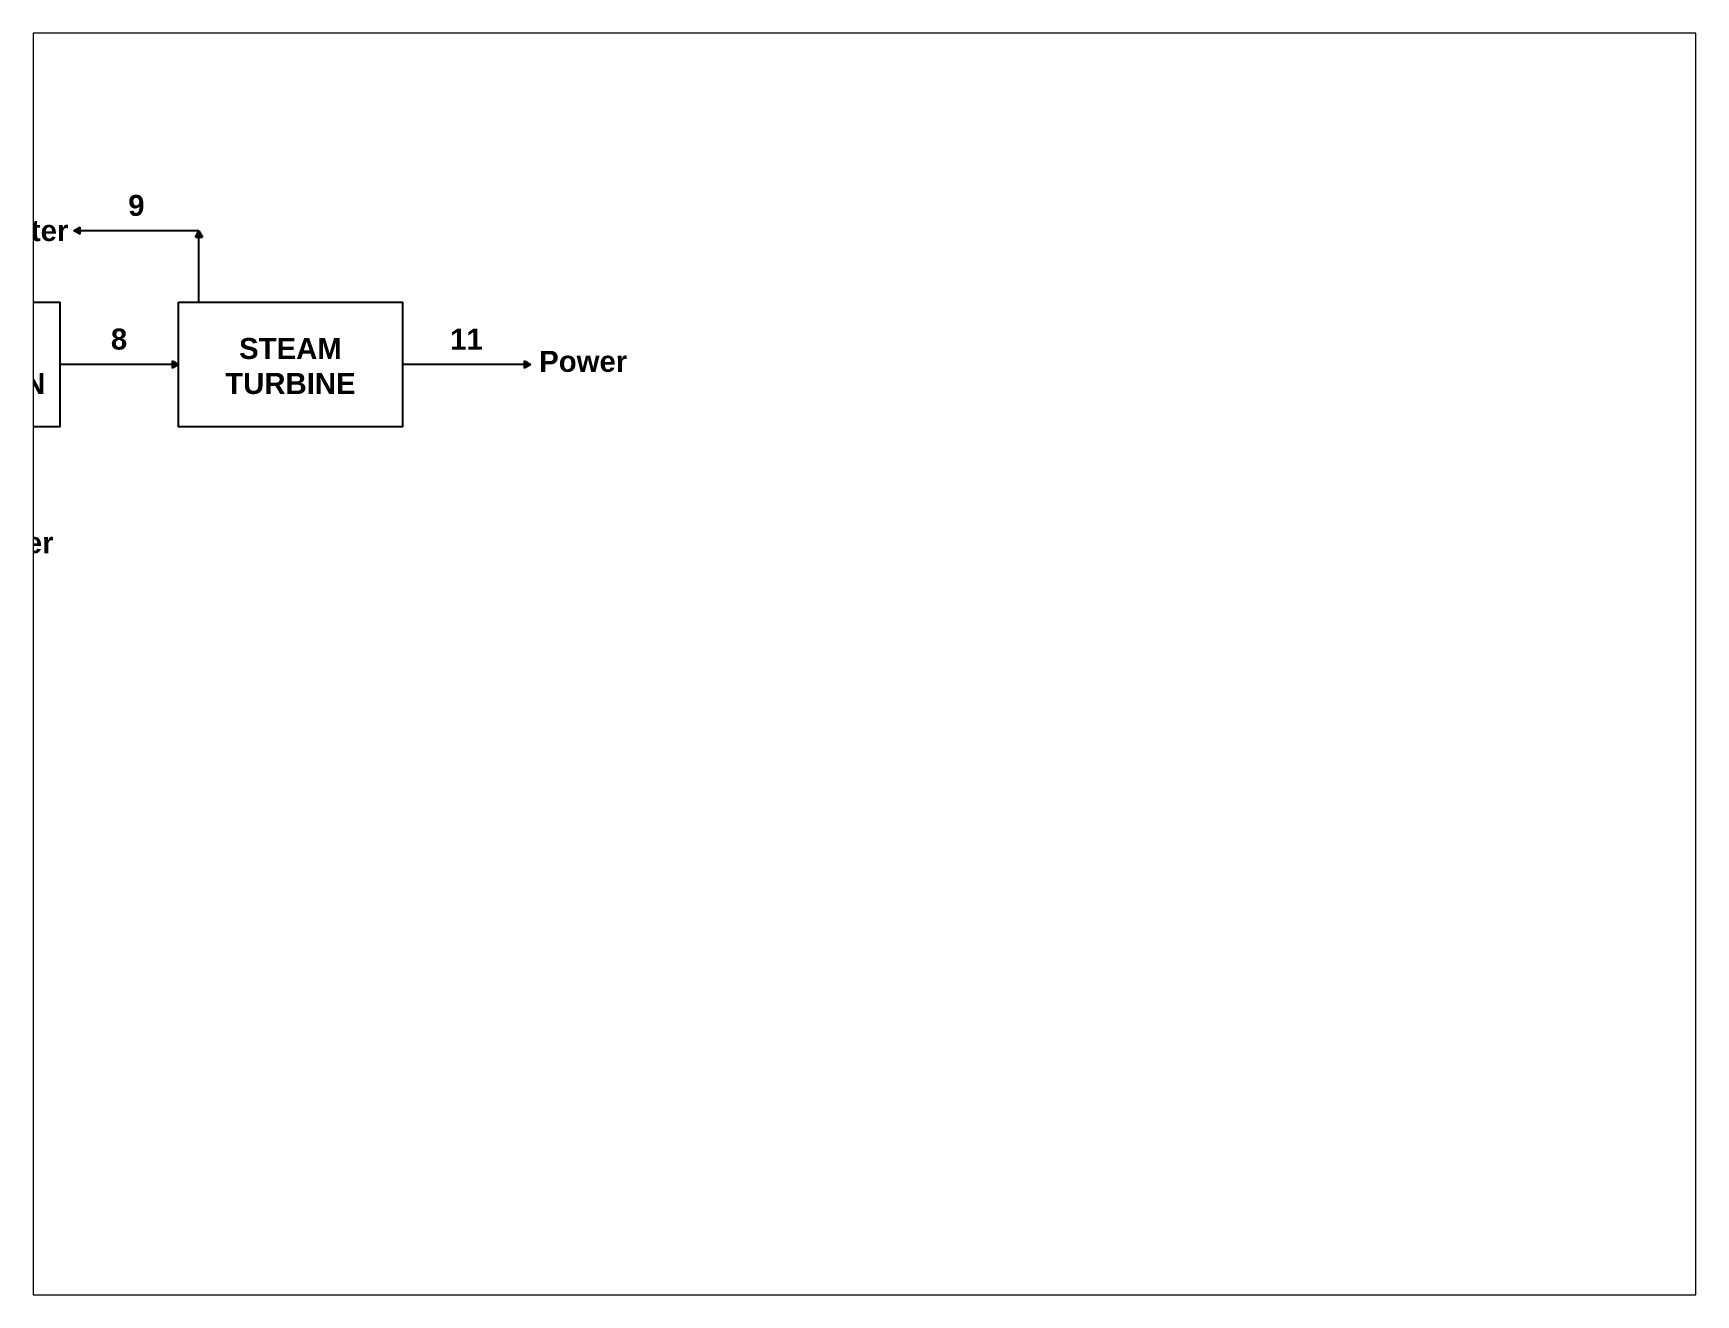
# Paper-space layout 'Layout2' of a CAD drawing. Header units: millimetres. Extents: x 26 to 231, y 20 to 176.
# The model-space entities are those that its viewports show. They can reach past a viewport. Long polylines and large blocks are cut down to what shows.
import ezdxf

# ---------------------------------------------------------------- set-up
doc = ezdxf.new("R2010")
doc.units = ezdxf.units.MM
doc.layers.add('diagrama', color=7, linetype='Continuous')
doc.styles.get("Standard").update_dxf_attribs({"font": 'arial.ttf'})

# ---------------------------------------------------------------- blocks, each defined once
blk = doc.blocks.new('Flecha derecha')
h = blk.add_hatch(color=256)
h.dxf.hatch_style = 1
h.paths.add_polyline_path([(0, 0), (-4.4, -2.5), (-4.4, 2.5)])
for p, q in [((-4.4, 2.5), (-4.4, -2.5)), ((-4.4, 2.5), (0, 0)), ((0, 0), (-4.4, -2.5))]:
    blk.add_line(p, q)

msp = doc.modelspace()

# ---------------------------------------------------------------- linework, layer by layer
at = {"layer": 'diagrama'}
for p, q in [((9150, 5307), (8255, 5307)), ((9150, 4797), (9150, 5307)), ((9003, 4352), (8155, 4352)), ((11517, 4352), (10603, 4352))]:
    msp.add_line(p, q, dxfattribs=at)
for points in [[(6554, 4797), (8155, 4797), (8155, 3906), (6554, 3906)], [(9003, 4797), (10603, 4797), (10603, 3906), (9003, 3906)]]:
    msp.add_lwpolyline(points, close=True, dxfattribs=at)

# ---------------------------------------------------------------- block references
at = {"xscale": 10.34525813271102, "yscale": 10.34525813271102, "zscale": 10.34525813271102}
for p, rotation in [((8255, 5307), 180), ((9150, 5307), 89.99999999999999)]:
    msp.add_blockref('Flecha derecha', p, dxfattribs=dict(at, rotation=rotation))
for p in [(9003, 4352), (11517, 4352)]:
    msp.add_blockref('Flecha derecha', p, dxfattribs=at)

# ---------------------------------------------------------------- texts
at = {"attachment_point": 5}
for s, width, heights, insert, char_height in [('{\\fArial|b1|i0|c0|p34;9}', 1471.65, [250], (8703, 5487), 150), ('{\\fArial|b1|i0|c0|p34;Water}', 2625.74, [450], (7926, 5307), 150), ('{\\fArial|b1|i0|c0|p34;\\H3x;STEAM GENERATION}', 1600.02, [891], (7355, 4340), 50), ('{\\fArial|b1|i0|c0|p34;8}', 1471.65, [250], (8579, 4532), 150), ('{\\fArial|b1|i0|c0|p34;\\H3x;STEAM TURBINE}', 1600.02, [891], (9803, 4340), 50), ('{\\fArial|b1|i0|c0|p34;11}', 1471.65, [250], (11060, 4532), 150), ('{\\fArial|b1|i0|c0|p34;Power}', 1471.65, [250], (11894, 4373), 150), ('{\\fArial|b1|i0|c0|p34;Power}', 1471.65, [250], (7797, 3078), 150)]:
    msp.add_mtext_dynamic_manual_height_columns(s, width=width, gutter_width=12.5, heights=heights, dxfattribs=dict(at, insert=insert, char_height=char_height))

psp = doc.layouts.new('Layout2')

# ---------------------------------------------------------------- viewports
at = {"layer": 'diagrama'}
psp.add_viewport(center=(128.5, 97.5), size=(205.6, 156), view_center_point=(13903.07, 2212.61), view_height=9009.056, dxfattribs=at)

doc.saveas('drawing.dxf')
